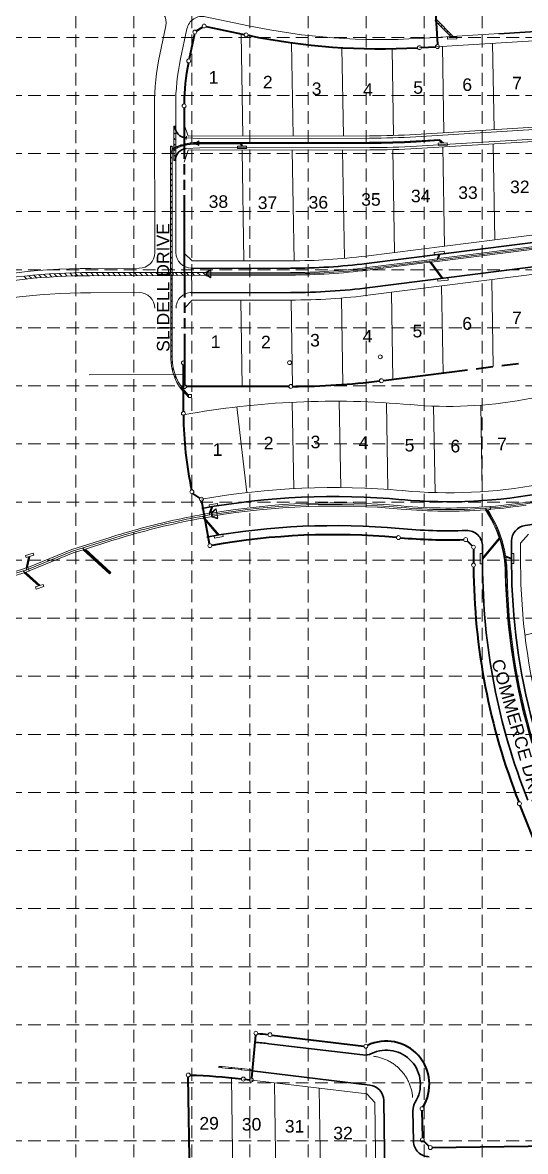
# Model space of a CAD drawing. Header units: inches. Extents: x 4200 to 7167, y -457 to 4285.
# Drawn here: x 5246 to 5886, y 1679 to 3116 of the extents above; entities that cross this region are included whole.
import ezdxf
from ezdxf.enums import TextEntityAlignment as Align

# ---------------------------------------------------------------- set-up
doc = ezdxf.new("R2010")
doc.units = ezdxf.units.IN
doc.header["$MEASUREMENT"] = 0
for name, pattern in [('DASHED', [0.75, 0.5, -0.25]), ('DGN Style 3', [109.874145, 78.481532, -31.392613]), ('HIDDEN', [0.375, 0.25, -0.125])]:
    doc.linetypes.add(name, pattern=pattern)
for name, color, linetype, lineweight in [('0208al - Level 11', 7, 'Continuous', 0), ('0208al - Level 14', 7, 'Continuous', 0), ('0208al - Level 21', 7, 'Continuous', 0), ('0208al - Level 3', 7, 'Continuous', 0), ('0208al - Level 35', 7, 'Continuous', 0), ('0220al_grade - Level 35', 7, 'Continuous', 0), ('0339al - Level 11', 7, 'Continuous', 0), ('0339al - Level 14', 7, 'Continuous', 0), ('0339al - Level 21', 7, 'Continuous', 0), ('0339al - Level 22', 7, 'Continuous', 0), ('0339al - Level 3', 7, 'Continuous', 0), ('Level 1', 7, 'Continuous', 0), ('Level 47', 7, 'Continuous', 0), ('STORM', 5, 'Continuous', 0)]:
    doc.layers.add(name, color=color, linetype=linetype, lineweight=lineweight)
doc.layers.add('GRID', color=254, linetype='DASHED')
doc.styles.get("Standard").update_dxf_attribs({"font": 'ARIAL.TTF'})

# ---------------------------------------------------------------- blocks, each defined once
blk = doc.blocks.new('HDWAL_1')
at = {"layer": '0208al - Level 35', "color": 4, "linetype": 'Continuous', "lineweight": 0}
for p, q in [((-1.3, 5.7), (-1.1, 6.5)), ((-1.3, 5.7), (1.4, -6.1)), ((-1.3, 5.7), (5.8, 3.6)), ((-1.1, 6.5), (5.6, 4.5)), ((6.6, 4.7), (5.6, 4.5)), ((5.6, 4.5), (7.1, -1.9)), ((6.6, 4.7), (8.1, -1.7)), ((1.4, -6.1), (6.9, -1)), ((1.4, -6.1), (2, -6.7)), ((2, -6.7), (7.1, -1.9)), ((8.1, -1.7), (7.1, -1.9))]:
    blk.add_line(p, q, dxfattribs=at)
blk = doc.blocks.new('HDWAL_2')
at = {"layer": '0220al_grade - Level 35', "color": 230, "linetype": 'Continuous', "lineweight": 0}
for p, q in [((-1.3, 5.7), (-1.1, 6.5)), ((-1.3, 5.7), (1.4, -6.1)), ((-1.3, 5.7), (5.8, 3.6)), ((-1.1, 6.5), (5.6, 4.5)), ((6.6, 4.7), (5.6, 4.5)), ((5.6, 4.5), (7.1, -1.9)), ((6.6, 4.7), (8.1, -1.7)), ((1.4, -6.1), (6.9, -1)), ((1.4, -6.1), (2, -6.7)), ((2, -6.7), (7.1, -1.9)), ((8.1, -1.7), (7.1, -1.9))]:
    blk.add_line(p, q, dxfattribs=at)

msp = doc.modelspace()

# ---------------------------------------------------------------- linework, layer by layer
at = {"layer": '0208al - Level 14', "color": 7, "linetype": 'Continuous', "lineweight": 30}
for p, q in [((5831.7, 2449.4), (5831.7, 2425.5)), ((5868.7, 2456.1), (5868.7, 2425.6)), ((5559.5, 1815.7), (5679.1, 1801.4)), ((5538.1, 1781), (5688.2, 1763)), ((5705.8, 1743.4), (5708.9, 1525.1)), ((5743, 1730.3), (5743.6, 1691.6))]:
    msp.add_line(p, q, dxfattribs=at)
at = {"layer": '0208al - Level 14', "color": 7, "linetype": 'Continuous', "lineweight": 13}
for p, q in [((5495.6, 1785.4), (5495.8, 1786.9)), ((5498.1, 1785.1), (5499.8, 1786.5)), ((5510.9, 1784), (5512.5, 1785.3)), ((5523.6, 1782.7), (5525.2, 1784)), ((5528.5, 1783.6), (5538.2, 1782.5)), ((5528.3, 1782.1), (5538.1, 1781)), ((5536.1, 1781.2), (5537.7, 1782.5))]:
    msp.add_line(p, q, dxfattribs=at)
at = {"layer": '0208al - Level 14', "color": 7, "linetype": 'Continuous', "lineweight": 30}
for centre, radius, start, end in [((5788.3, 3157.5), 651.5, 264.7723, 280.9107), ((5642.5, 1564.1), 948.5, 84.7723, 100.2404), ((5642.5, 1564.1), 911.5, 84.7723, 100.2404), ((5888.7, 2456.1), 20, 98.1425, 180.1479), ((5788.3, 3157.5), 688.5, 278.1425, 282.1517), ((5788.3, 3157.5), 688.5, 264.7723, 271.8899), ((6650.2, 2427.6), 818.5, 180.1479, 201.6383), ((6650.2, 2427.6), 781.5, 180.1479, 195.1917), ((5709, 1764), 43.5, 328.2013, 115.7649), ((5763, 1730.6), 20, 148.2013, 180.7942), ((5763.6, 1691.8), 20, 180.7942, 270.7942)]:
    msp.add_arc(centre, radius, start, end, dxfattribs=at)
at = {"layer": '0208al - Level 14', "color": 7, "linetype": 'Continuous', "lineweight": 30, "extrusion": (0, 0, -1)}
for centre, radius, start, end in [((-5811.7, 2449.4), 20, 88.1101, 179.8521), ((-5462.2, 1003), 818.5, 95.5675, 96.828), ((-5681.4, 1821.2), 20, 244.2351, 276.828), ((-5685.8, 1743.1), 20, 96.828, 179.2058)]:
    msp.add_arc(centre, radius, start, end, dxfattribs=at)
at = {"layer": '0208al - Level 14', "color": 7, "linetype": 'DGN Style 3', "lineweight": 13, "extrusion": (0, 0, -1)}
msp.add_arc((-5685.8, 1743.1), 57, 96.828, 179.2058, dxfattribs=at)
at = {"layer": '0208al - Level 14', "color": 7, "linetype": 'Continuous', "lineweight": 13, "extrusion": (0, 0, -1)}
for radius in [781.5, 783]:
    msp.add_arc((-5435.4, 1006.2), radius, 94.4213, 96.828, dxfattribs=at)
at = {"layer": '0208al - Level 21', "color": 7, "linetype": 'Continuous', "lineweight": 40}
for p, q in [((5450.6, 2621), (5450.5, 2680.5)), ((5471.6, 2510.5), (5462.6, 2516.5)), ((5483.8, 2452.6), (5474.1, 2506.7)), ((5812, 2456.1), (5818.4, 2449.9)), ((5820.2, 2445.7), (5820.2, 2427.9)), ((5945.9, 1952.3), (5879.7, 2119.2)), ((5542.5, 1826.6), (5537.2, 1772)), ((5563.4, 1826.8), (5680.5, 1812.8)), ((5458.8, 1625.4), (5456.7, 1773.4)), ((5529.4, 1770.4), (5534.5, 1769.8)), ((5754.5, 1730.5), (5755, 1695.7)), ((5756.8, 1691.5), (5763.4, 1685.1)), ((5767.7, 1683.4), (5988.3, 1686.5))]:
    msp.add_line(p, q, dxfattribs=at)
at = {"layer": '0208al - Level 21', "color": 7, "linetype": 'Continuous', "lineweight": 0}
msp.add_line((5450.5, 2668), (5330.4, 2667.8), dxfattribs=at)
for centre in [(5701.3, 2690.6), (5450.5, 2683), (5585.8, 2683.2), (5450.6, 2618.5), (5461.3, 2518.7), (5473.6, 2509.2), (5724.5, 2460.4), (5810.2, 2457.8), (5484.2, 2450.1), (5820.2, 2448.2), (5820.2, 2425.4), (5878.7, 2121.5), (5542.8, 1829.1), (5560.9, 1827.1), (5683, 1812.5), (5456.7, 1775.9), (5526.9, 1770.7), (5536.9, 1769.5), (5754.5, 1733), (5755, 1693.2), (5765.2, 1683.4)]:
    msp.add_circle(centre, 2.5, dxfattribs=at)
at = {"layer": '0208al - Level 21', "color": 7, "linetype": 'Continuous', "lineweight": 40}
for centre, radius, start, end in [((5925.6, 2619.3), 475, 180.3964, 191.9211), ((5642.5, 1564.1), 900, 84.9315, 99.9741), ((5788.3, 3157.5), 700, 264.977, 271.5836), ((6650.2, 2427.6), 830, 180.3205, 201.4657), ((5709, 1764), 55, 328.3019, 115.6643)]:
    msp.add_arc(centre, radius, start, end, dxfattribs=at)
at = {"layer": '0208al - Level 21', "color": 7, "linetype": 'Continuous', "lineweight": 40, "extrusion": (0, 0, -1)}
for centre, radius, start, end in [((-5462.2, 1003), 830, 95.74, 96.6554), ((-5435.4, 1006.2), 770, 91.7707, 96.642)]:
    msp.add_arc(centre, radius, start, end, dxfattribs=at)
at = {"layer": '0208al - Level 3', "color": 7, "linetype": 'Continuous', "lineweight": 0}
for p, q in [((5591.1, 2522.8), (5589.3, 2632.8)), ((5651.1, 2524.1), (5649.2, 2634.1)), ((5711.1, 2521.7), (5709.3, 2632.1)), ((5531.2, 2517.7), (5518.4, 2626.9)), ((5771.2, 2517.7), (5769.4, 2627.8)), ((5831.2, 2518.9), (5829.4, 2629.1)), ((5880.2, 2453.4), (5890.1, 2464.9)), ((5880.2, 2453.4), (5880.2, 2425.6)), ((5946.1, 2351.2), (5885.7, 2336.1)), ((5513.5, 1645.4), (5511.7, 1772.4)), ((5526.9, 1770.7), (5684.3, 1751.9)), ((5568.5, 1646.9), (5566.8, 1766)), ((5625, 1653.9), (5623.5, 1759.2)), ((5684.3, 1751.9), (5694.4, 1740.7)), ((5694.4, 1740.7), (5697.3, 1526.4))]:
    msp.add_line(p, q, dxfattribs=at)
at = {"layer": '0208al - Level 3', "color": 7, "linetype": 'Continuous', "lineweight": 0, "extrusion": (0, 0, -1)}
msp.add_arc((-6060.9, 1682.5), 970, 79.5286, 89.2058, dxfattribs=at)
at = {"layer": '0208al - Level 3', "color": 7, "linetype": 'Continuous', "lineweight": 0}
for centre, radius, start, end in [((5642.5, 1564.1), 1070, 84.7723, 100.335), ((5788.3, 3157.5), 530, 264.7723, 280.4714), ((5642.5, 1564.1), 960, 84.7723, 100.1333), ((5788.3, 3157.5), 640, 264.7723, 280.4714), ((6650.2, 2427.6), 770, 180.1479, 195.1078)]:
    msp.add_arc(centre, radius, start, end, dxfattribs=at)
at = {"layer": '0339al - Level 14', "color": 7, "linetype": 'Continuous', "lineweight": 30}
for p, q in [((5852.4, 3102.1), (6043.6, 3113.7)), ((5684, 2809.6), (5979.3, 2846.8)), ((5687.9, 2778.8), (5983.2, 2816.1)), ((5587.1, 2803.4), (5460.2, 2803.2)), ((5587.1, 2772.4), (5460.3, 2772.2))]:
    msp.add_line(p, q, dxfattribs=at)
at = {"layer": '0339al - Level 14', "color": 7, "linetype": 'Continuous', "lineweight": 0}
for p, q in [((5438.5, 2940.8), (5438.4, 2984.5)), ((5438.4, 2984.5), (5439.9, 2984.5)), ((5439.9, 2981.6), (5438.4, 2983.1)), ((5439.9, 2974.6), (5438.4, 2976.1)), ((5439.9, 2967.5), (5438.4, 2969)), ((5440, 2960.4), (5438.5, 2961.9)), ((5440, 2953.4), (5438.5, 2954.8)), ((5440, 2946.3), (5438.5, 2947.8)), ((5438.5, 2940.8), (5440, 2940.8))]:
    msp.add_line(p, q, dxfattribs=at)
at = {"layer": '0339al - Level 14', "color": 7, "linetype": 'Continuous', "lineweight": 13}
for p, q in [((5746.7, 2970.9), (6051.2, 2989.5)), ((5747.4, 2958.9), (6051.9, 2977.5)), ((5471.4, 2968.7), (5454.2, 2969.5)), ((5687.9, 2969.1), (5471.4, 2968.7)), ((5471.5, 2956.7), (5454.2, 2955.8)), ((5687.9, 2957.1), (5471.5, 2956.7))]:
    msp.add_line(p, q, dxfattribs=at)
at = {"layer": '0339al - Level 14', "color": 7, "linetype": 'Continuous', "lineweight": 30, "extrusion": (0, 0, -1)}
msp.add_arc((-5454.9, 2984.5), 15, 272.7675, 359.9051, dxfattribs=at)
at = {"layer": '0339al - Level 14', "color": 7, "linetype": 'Continuous', "lineweight": 13, "extrusion": (0, 0, -1)}
for radius in [994, 1006]:
    msp.add_arc((-5686.2, 3963.1), radius, 266.5121, 269.9051, dxfattribs=at)
at = {"layer": '0339al - Level 14', "color": 7, "linetype": 'Continuous', "lineweight": 30}
for centre, radius, start, end in [((5455, 2940.8), 15, 92.9573, 180.0949), ((5585.8, 3587.9), 784.5, 270.0949, 277.1928), ((5585.8, 3587.9), 815.5, 270.0949, 277.1928)]:
    msp.add_arc(centre, radius, start, end, dxfattribs=at)
at = {"layer": '0339al - Level 21', "color": 7, "linetype": 'Continuous', "lineweight": 40}
for p, q in [((5763.4, 3262.9), (5774.1, 3088.3)), ((5467.2, 3105.7), (5474.9, 3110.6)), ((5479.4, 3111.5), (5528, 3101.2)), ((5464.6, 3101.9), (5457.8, 3070)), ((5753.8, 3084.5), (5771.7, 3085.6)), ((5451.4, 3007.7), (5451.5, 2942.7)), ((5451.5, 2935.9), (5451.5, 2922.9)), ((5451.5, 2916.1), (5451.5, 2903.2)), ((5451.6, 2896.4), (5451.7, 2831.4)), ((5451.7, 2831.4), (5451.8, 2766.4)), ((5451.8, 2759.7), (5451.8, 2746.7)), ((5451.8, 2739.9), (5451.8, 2726.9)), ((5451.9, 2720.1), (5452, 2655.2)), ((5823.5, 2675.5), (5844.9, 2678.2)), ((5856.1, 2679.6), (5877.5, 2682.3)), ((5705.3, 2660.6), (5812.4, 2674.1)), ((5584.8, 2652.9), (5454.5, 2652.7))]:
    msp.add_line(p, q, dxfattribs=at)
at = {"layer": '0339al - Level 21', "color": 7, "linetype": 'Continuous', "lineweight": 0}
for centre in [(5465.1, 3104.3), (5477, 3112), (5530.4, 3100.7), (5751.3, 3084.4), (5774.2, 3085.8), (5457.3, 3067.5), (5451.4, 3010.2), (5702.8, 2660.2), (5452, 2652.7), (5587.3, 2652.9)]:
    msp.add_circle(centre, 2.5, dxfattribs=at)
at = {"layer": '0339al - Level 21', "color": 7, "linetype": 'Continuous', "lineweight": 40}
for centre, radius, start, end in [((5701.1, 3907.9), 825, 258.2329, 273.3143), ((5726.4, 3010.6), 275, 168.5802, 179.574), ((5585.8, 3587.9), 935, 270.2481, 277.0396)]:
    msp.add_arc(centre, radius, start, end, dxfattribs=at)
at = {"layer": '0339al - Level 22', "color": 7, "linetype": 'Continuous', "lineweight": 0}
for p, q in [((5478.7, 3123.9), (5533.6, 3112.3)), ((5428.2, 3112.1), (5420.5, 3075.8)), ((5455, 3108.5), (5446.9, 3070.2)), ((5751.4, 3096.2), (5853.2, 3102.4)), ((5414, 2823.4), (5413.7, 3010.4)), ((5441, 2823.5), (5440.7, 3010.5)), ((5394, 2803.4), (5332.5, 2803.3)), ((5461.1, 2772.5), (5461, 2803.5)), ((5394.1, 2772.4), (5332.5, 2772.3))]:
    msp.add_line(p, q, dxfattribs=at)
for centre, radius, start, end in [((5408.6, 3116.2), 20, 348.0593, 78.0593), ((5474.6, 3104.3), 20, 78.0593, 168.0593), ((5701.9, 3908.2), 813.5, 258.0593, 273.4879), ((5727.2, 3010.9), 313.5, 168.0593, 180.0949), ((5727.2, 3010.9), 286.5, 168.0593, 180.0949), ((5333.8, 1987.8), 815.5, 90.0949, 105.3168), ((5333.8, 1987.8), 784.5, 90.0949, 105.3168), ((5394.1, 2752.4), 20, 0.0949, 90.0949), ((5461.1, 2752.5), 20, 90.0949, 180.0949)]:
    msp.add_arc(centre, radius, start, end, dxfattribs=at)
at = {"layer": '0339al - Level 22', "color": 7, "linetype": 'Continuous', "lineweight": 0, "extrusion": (0, 0, -1)}
for centre, start, end in [((-5394, 2823.4), 179.9051, 269.9051), ((-5461, 2823.5), 269.9051, 359.9051)]:
    msp.add_arc(centre, 20, start, end, dxfattribs=at)
at = {"layer": '0339al - Level 3', "color": 7, "linetype": 'Continuous', "lineweight": 0}
for p, q in [((5526.4, 2971.8), (5524.2, 3102)), ((5751.3, 3084.4), (6044.3, 3102.2)), ((5590.4, 2971.9), (5588.4, 3090.6)), ((5654.4, 2972), (5652.5, 3084.3)), ((5718.4, 2972.6), (5716.5, 3083)), ((5782.4, 2976.1), (5780.5, 3086.2)), ((5846.3, 2980), (5844.4, 3090.1)), ((5746.5, 2973.9), (6051, 2992.5)), ((5456.4, 2971.7), (5451.4, 2986.7)), ((5687.9, 2972.1), (5456.4, 2971.7)), ((5747.6, 2955.9), (6052.1, 2974.5)), ((5451.5, 2938.7), (5456.5, 2953.7)), ((5687.9, 2954.1), (5456.5, 2953.7)), ((5527.7, 2812.8), (5525.3, 2953.8)), ((5591.7, 2812.9), (5589.3, 2953.9)), ((5655.7, 2816.1), (5653.4, 2954)), ((5719.6, 2823.6), (5717.4, 2954.5)), ((5783.4, 2831.7), (5781.3, 2958)), ((5847.3, 2839.7), (5845.2, 2961.9)), ((5682.8, 2819), (5978.1, 2856.3)), ((5451.7, 2822.7), (5461.7, 2812.7)), ((5587.1, 2812.9), (5461.7, 2812.7)), ((5689.1, 2769.4), (5984.4, 2806.7)), ((5781.4, 2670.2), (5779.5, 2780.8)), ((5845.3, 2678.2), (5843.4, 2788.9)), ((5451.8, 2752.7), (5461.8, 2762.7)), ((5587.1, 2762.9), (5461.8, 2762.7)), ((5525.6, 2652.8), (5523.8, 2762.8)), ((5589.6, 2652.9), (5587.8, 2762.9)), ((5653.6, 2655.4), (5651.8, 2765.5)), ((5717.5, 2662.1), (5715.6, 2772.7))]:
    msp.add_line(p, q, dxfattribs=at)
at = {"layer": '0339al - Level 3', "color": 7, "linetype": 'Continuous', "lineweight": 0, "extrusion": (0, 0, -1)}
for radius in [991, 1009]:
    msp.add_arc((-5686.2, 3963.1), radius, 266.5121, 269.9051, dxfattribs=at)
at = {"layer": '0339al - Level 3', "color": 7, "linetype": 'Continuous', "lineweight": 0}
for radius in [775, 825]:
    msp.add_arc((5585.8, 3587.9), radius, 270.0949, 277.1928, dxfattribs=at)
at = {"layer": 'GRID', "color": 252, "linetype": 'HIDDEN', "lineweight": 0, "ltscale": 65}
for p, q in [((5313.4, -83.9), (5313.4, 4207.3)), ((5387.4, -83.9), (5387.4, 4207.3)), ((5461.3, -83.9), (5461.3, 4207.3)), ((5535.3, -84), (5535.3, 4207.3)), ((5609.3, -84), (5609.3, 4207.3)), ((5683.3, -84), (5683.3, 4207.3)), ((5757.3, -84), (5757.3, 4207.3)), ((5831.3, -84), (5831.3, 4207.3)), ((4277.6, 3097.5), (7089, 3097.5)), ((4277.6, 3023.5), (7089, 3023.5)), ((4277.6, 2949.6), (7089, 2949.6)), ((4277.6, 2875.6), (7089, 2875.6)), ((4277.6, 2801.6), (7089, 2801.6)), ((4277.6, 2727.6), (7089, 2727.6)), ((4277.6, 2653.6), (7089, 2653.6)), ((4277.6, 2579.6), (7089, 2579.6)), ((4277.6, 2505.7), (7089, 2505.7)), ((4277.6, 2431.7), (7089, 2431.7)), ((4277.6, 2357.7), (7089, 2357.7)), ((4277.6, 2283.7), (7089, 2283.7)), ((4277.6, 2209.7), (7089, 2209.7)), ((4277.6, 2135.7), (7089, 2135.7)), ((4277.6, 2061.7), (7089, 2061.7)), ((4277.6, 1987.8), (7089, 1987.8)), ((4277.6, 1913.8), (7089, 1913.8)), ((4277.6, 1839.8), (7089, 1839.8)), ((4277.6, 1765.8), (7089, 1765.8)), ((4277.6, 1691.8), (7089, 1691.8))]:
    msp.add_line(p, q, dxfattribs=at)
at = {"layer": 'STORM', "color": 170, "linetype": 'Continuous', "lineweight": 0}
for p, q in [((5772.5, 3120.6), (5794.3, 3098.5)), ((5771, 3119.2), (5791.6, 3098.4)), ((5776.7, 3116.3), (5775.4, 3114.8)), ((5780.2, 3112.7), (5778.9, 3111.2)), ((5783.8, 3109.2), (5782.4, 3107.7)), ((5787.3, 3105.6), (5786, 3104.1)), ((5790.8, 3102), (5789.5, 3100.5)), ((5454.3, 2971.5), (5454.1, 2967.5)), ((5460.5, 2961.3), (5458.7, 2963)), ((5467, 2961.8), (5465.2, 2963.6)), ((5467.4, 2963.7), (5467.5, 2961.7)), ((5523, 2962.8), (5525.3, 2958.8)), ((5526, 2961.8), (5526, 2963.8)), ((5526, 2963.5), (5687.9, 2963.8)), ((5526, 2962), (5687.9, 2962.3)), ((5687.9, 2963.8), (5687.9, 2963.8)), ((5687.9, 2963.8), (5687.9, 2963.8)), ((5687.9, 2963.8), (5687.9, 2963.8)), ((5687.9, 2962.3), (5687.9, 2962.3)), ((5687.9, 2962.3), (5687.9, 2962.3)), ((5687.9, 2962.3), (5687.9, 2962.3)), ((5747, 2965.7), (5746.9, 2964.2)), ((5746.9, 2964.2), (5747, 2965.7)), ((5746.9, 2964.2), (5746.9, 2964.2)), ((5747, 2965.7), (5777, 2967.5)), ((5747.1, 2964.2), (5776.5, 2966)), ((5747.1, 2964.2), (5747.2, 2965.6)), ((5747.2, 2965.6), (5747.1, 2964.2)), ((5747.2, 2965.6), (5747.2, 2965.6)), ((5776.5, 2966), (5779.9, 2962.9)), ((5777, 2967.5), (5782.1, 2963)), ((5434, 2953.9), (5434, 2958.9)), ((5434, 2958.9), (5436, 2958.9)), ((5434.2, 2796.1), (5434, 2953.9)), ((5436, 2950.4), (5434, 2952.4)), ((5436, 2957.5), (5434.5, 2958.9)), ((5436, 2955.6), (5436, 2958.9)), ((5436.2, 2796.1), (5436, 2953.4)), ((5438.7, 2954.8), (5437.2, 2956.3)), ((5443.5, 2957), (5442, 2958.5)), ((5448.8, 2958.8), (5447.1, 2960.4)), ((5454.4, 2960.3), (5452.7, 2962)), ((5522.7, 2961.8), (5524.5, 2958.8)), ((5524.5, 2961.8), (5526.2, 2958.8)), ((5436, 2943.3), (5434, 2945.3)), ((5436, 2936.2), (5434, 2938.2)), ((5436, 2929.2), (5434, 2931.2)), ((5436, 2922.1), (5434, 2924.1)), ((5436, 2915), (5434, 2917)), ((5436, 2908), (5434, 2910)), ((5436.1, 2900.9), (5434, 2902.9)), ((5436.1, 2893.8), (5434.1, 2895.8)), ((5436.1, 2886.8), (5434.1, 2888.7)), ((5436.1, 2879.7), (5434.1, 2881.7)), ((5436.1, 2872.6), (5434.1, 2874.6)), ((5436.1, 2865.5), (5434.1, 2867.5)), ((5436.1, 2858.5), (5434.1, 2860.5)), ((5436.1, 2851.4), (5434.1, 2853.4)), ((5436.1, 2844.3), (5434.1, 2846.3)), ((5436.2, 2837.3), (5434.2, 2839.3)), ((5773.8, 2813.8), (5980.2, 2839.9)), ((5774, 2812.2), (5980.4, 2838.3)), ((5775.4, 2815.7), (5980, 2841.5)), ((5436.2, 2830.2), (5434.2, 2832.2)), ((5436.2, 2823.1), (5434.2, 2825.1)), ((5773.7, 2815.5), (5776.1, 2821.2)), ((5773.8, 2813.8), (5777, 2821.3)), ((5775.4, 2815.7), (5777.8, 2821.4)), ((5436.2, 2816), (5434.2, 2818)), ((5436.2, 2809), (5434.2, 2811)), ((5436.2, 2801.9), (5434.2, 2803.9)), ((5684.7, 2804.2), (5763.9, 2814.2)), ((5684.9, 2802.6), (5764.1, 2812.6)), ((5685.1, 2801), (5764.4, 2811)), ((5763.9, 2814.2), (5773.7, 2815.5)), ((5764.1, 2812.6), (5773.8, 2813.8)), ((5764.1, 2812.6), (5780.8, 2790.5)), ((5764.4, 2811), (5780, 2790.4)), ((5766.1, 2811.2), (5774, 2812.2)), ((5766.1, 2811.2), (5781.7, 2790.6)), ((5250.9, 2789.7), (5247.4, 2793.4)), ((5257.2, 2790.4), (5253.7, 2794)), ((5263.6, 2790.9), (5260, 2794.7)), ((5269.9, 2791.5), (5266.4, 2795.2)), ((5276.4, 2792), (5272.8, 2795.7)), ((5282.9, 2792.4), (5279.3, 2796.2)), ((5289.4, 2792.8), (5285.8, 2796.5)), ((5296, 2793.1), (5292.3, 2796.9)), ((5302.6, 2793.4), (5298.9, 2797.2)), ((5309.2, 2793.6), (5305.6, 2797.5)), ((5316, 2793.7), (5312.3, 2797.7)), ((5322.8, 2793.9), (5319, 2797.8)), ((5329.6, 2794), (5325.8, 2797.9)), ((5331.7, 2798), (5435.2, 2798.1)), ((5331.7, 2798), (5331.7, 2798)), ((5331.7, 2794), (5435.2, 2794.1)), ((5331.7, 2794), (5331.7, 2794)), ((5336.4, 2794), (5332.7, 2798)), ((5343.3, 2794), (5339.5, 2798)), ((5350.2, 2794), (5346.4, 2798)), ((5357.1, 2794), (5353.3, 2798)), ((5364, 2794), (5360.2, 2798)), ((5370.8, 2794), (5367, 2798)), ((5377.7, 2794), (5373.9, 2798)), ((5384.6, 2794.1), (5380.8, 2798.1)), ((5391.5, 2794.1), (5387.7, 2798.1)), ((5398.3, 2794.1), (5394.6, 2798.1)), ((5405.2, 2794.1), (5401.4, 2798.1)), ((5412.1, 2794.1), (5408.3, 2798.1)), ((5419, 2794.1), (5415.2, 2798.1)), ((5425.9, 2794.1), (5422.1, 2798.1)), ((5432.7, 2794.1), (5428.9, 2798.1)), ((5434.4, 2796.1), (5434.5, 2689.1)), ((5436.1, 2789), (5434.4, 2790.7)), ((5435.2, 2798.1), (5435.2, 2798.1)), ((5435.2, 2797.9), (5480.2, 2798)), ((5436.1, 2796.1), (5436.3, 2689.1)), ((5443.4, 2794.4), (5439.9, 2797.9)), ((5450.5, 2794.4), (5447, 2797.9)), ((5457.6, 2794.4), (5454, 2797.9)), ((5464.6, 2794.4), (5461.1, 2797.9)), ((5471.7, 2794.5), (5468.2, 2797.9)), ((5478.8, 2794.5), (5475.3, 2798)), ((5480.2, 2798), (5480.2, 2794.5)), ((5480.2, 2797.8), (5587.1, 2798)), ((5480.2, 2796.2), (5587.1, 2796.4)), ((5480.2, 2794.6), (5587.1, 2794.8)), ((5436.1, 2781.9), (5434.4, 2783.6)), ((5436.1, 2774.8), (5434.4, 2776.6)), ((5436.1, 2767.7), (5434.4, 2769.5)), ((5436.2, 2760.7), (5434.4, 2762.4)), ((5436.2, 2753.6), (5434.4, 2755.3)), ((5436.2, 2746.5), (5434.4, 2748.3)), ((5436.2, 2739.5), (5434.4, 2741.2)), ((5436.2, 2732.4), (5434.5, 2734.1)), ((5436.2, 2725.3), (5434.5, 2727.1)), ((5436.2, 2718.2), (5434.5, 2720)), ((5436.2, 2711.2), (5434.5, 2712.9)), ((5436.3, 2704.1), (5434.5, 2705.8)), ((5436.3, 2697), (5434.5, 2698.8)), ((5436.3, 2690), (5434.5, 2691.7)), ((5436.7, 2682.5), (5434.7, 2684.5)), ((5438.1, 2674), (5435.9, 2676.3)), ((5441.8, 2663.3), (5438.6, 2666.4)), ((5457, 2641.1), (5446.2, 2651.9)), ((5453.9, 2642.5), (5457, 2639.4)), ((5455.1, 2643.8), (5457, 2641.9)), ((5495.2, 2463.6), (5474.9, 2487.5)), ((5487.2, 2499.8), (5483.2, 2489)), ((5486.4, 2499.7), (5483.3, 2491.3)), ((5488.1, 2500), (5485, 2491.6)), ((5485.7, 2492.6), (5486.8, 2492.8)), ((5486.8, 2486.4), (5485.7, 2492.6)), ((5491.9, 2497), (5486.8, 2492.8)), ((5487.8, 2486.6), (5486.8, 2492.8)), ((5492.4, 2496.4), (5486.9, 2491.9)), ((5486.9, 2491.9), (5487.6, 2487.5)), ((5494.3, 2485), (5487.6, 2487.5)), ((5492.4, 2496.4), (5491.9, 2497)), ((5494.3, 2485), (5492.4, 2496.4)), ((5727.9, 2496.7), (5727.9, 2496.7)), ((5728.2, 2500.7), (5728.2, 2500.7)), ((5841.7, 2496.1), (5841.3, 2500.1)), ((5494.3, 2463.5), (5475.7, 2485.4)), ((5496, 2463.8), (5477.4, 2485.7)), ((5486.8, 2486.4), (5487.8, 2486.6)), ((5494, 2484.3), (5487.8, 2486.6)), ((5494.3, 2485), (5494, 2484.3)), ((5357.4, 2460.6), (5360.8, 2461.7)), ((5854.1, 2460.2), (5831.7, 2433.4)), ((5852.9, 2459.9), (5831.7, 2434.6)), ((5322.3, 2447.1), (5357.3, 2415.1)), ((5322.8, 2445), (5356.4, 2414.2)), ((5325.6, 2445.8), (5358.2, 2456.2)), ((5325.6, 2445.8), (5358.1, 2416.1)), ((5358.2, 2456.2), (5362.4, 2457.5)), ((5853.5, 2458.3), (5831.8, 2432.3)), ((5853.9, 2457), (5856.3, 2457.8)), ((5250, 2421.7), (5253.1, 2435.8)), ((5250.2, 2419.1), (5254, 2436)), ((5251.7, 2422.2), (5254.8, 2436.3)), ((5859.9, 2436.8), (5868.7, 2433.5)), ((5861, 2437.2), (5868.7, 2434.3)), ((5861.3, 2435.5), (5868.7, 2432.7)), ((5246.5, 2417.9), (5267, 2399.2)), ((5247.8, 2415.7), (5266.1, 2399)), ((5249.5, 2416.2), (5267.8, 2399.5)), ((5253.9, 2417.6), (5252.3, 2422.4)), ((5358.1, 2416.1), (5356.4, 2414.2))]:
    msp.add_line(p, q, dxfattribs=at)
at = {"layer": 'STORM', "color": 170, "linetype": 'Continuous', "lineweight": 0, "flags": 128}
for points in [[(5799, 3098.8), (5799.1, 3095.8), (5787.2, 3095.1), (5787, 3098.1)], [(5775.4, 2959.6), (5787, 2960.3), (5786.8, 2963.3), (5775.2, 2962.6)], [(5519.6, 2955.8), (5531.1, 2955.8), (5531.1, 2958.8), (5519.6, 2958.8)], [(5770.5, 2820.5), (5783.4, 2822.1), (5783, 2825.1), (5770.1, 2823.5)], [(5774.8, 2786.8), (5787.7, 2788.4), (5787.3, 2791.4), (5774.4, 2789.7)], [(5457, 2638.7), (5461, 2638.7), (5461, 2642.7), (5457, 2642.7)], [(5483.3, 2502.2), (5483.8, 2499.3), (5494.6, 2501), (5494.1, 2504)], [(5489.7, 2462.8), (5490.2, 2459.8), (5501.1, 2461.6), (5500.6, 2464.5)], [(5249.4, 2437.7), (5250.3, 2434.9), (5259.8, 2437.9), (5258.9, 2440.7), (5258.9, 2440.7), (5249.4, 2437.7)], [(5828.7, 2427.1), (5831.7, 2427.1), (5831.7, 2440.1), (5828.7, 2440.1)], [(5868.7, 2427.2), (5871.7, 2427.2), (5871.7, 2440.2), (5868.7, 2440.2)], [(5263.1, 2394.9), (5272.6, 2397.9), (5271.7, 2400.7), (5262.2, 2397.7)]]:
    msp.add_lwpolyline(points, close=True, dxfattribs=at)
for points in [[(5435, 2953.9, -0.131652), (5467.4, 2962.7), (5467.4, 2962.7), (5523, 2962.8), (5687.9, 2963.1), (5687.9, 2963.1, 0.014806), (5747.1, 2964.9), (5747.1, 2964.9), (5776.8, 2966.7), (5781, 2963)], [(5487.3, 2489.7, -0.06445), (5728, 2498.7), (5728, 2498.7, 0.040684), (5835.5, 2497.7), (5835.5, 2497.7, 0.019487), (5886.7, 2503.3, 0.003961), (5897.1, 2505, 0.009709), (5922.3, 2509.7, -0.047575), (6073.3, 2526.2), (6270.7, 2529), (6270.7, 2529, 0.027411), (6318.1, 2532.2), (6318.1, 2532.2), (6440.7, 2547.4), (6440.7, 2547.4, -0.003439), (6462.6, 2550, -0.001596), (6472.8, 2551.1, -0.021621), (6611, 2559.4), (6611, 2559.4), (6691.8, 2560.8, 0.137109), (6769.2, 2583.8), (6822.6, 2617.4), (6837.3, 2626.6), (6849, 2634.1)], [(5169.1, 2393.4), (5246.5, 2417.9), (5250.2, 2419.1), (5253.1, 2420), (5309.2, 2443), (5359.3, 2458.9), (5359.3, 2458.9, -0.023321), (5443.8, 2481.4, -0.011781), (5487.3, 2489.7)], [(5835.5, 2497.7, -0.147544), (5861.8, 2415.1, 0.090738), (5917.3, 2136.7), (5917.3, 2136.8), (5945.8, 2065), (5985.7, 1964.5), (5985.7, 1964.5, 0.246218), (6031.4, 1925.2), (6031.4, 1925.2), (6054.1, 1919.9)], [(5854, 2457, -0.071697), (5860.7, 2415.1, 0.069782), (5894.6, 2198.4)], [(5861.3, 2435.5, -0.033896), (5863, 2415.1, 0.068745), (5895.8, 2202.2)]]:
    msp.add_lwpolyline(points, format="xyb", dxfattribs=at)
for points in [[(5467.4, 2963.7), (5523, 2963.8), (5526, 2963.8)], [(5467.5, 2961.7), (5523, 2961.8), (5526, 2961.8)], [(5435.2, 2794.4), (5435.2, 2794.4), (5480.2, 2794.5)], [(5252.4, 2422.2), (5308.4, 2445.1), (5308.5, 2445.2), (5357.4, 2460.6)], [(5253.8, 2417.9), (5253.8, 2417.9), (5254, 2417.9), (5310.1, 2440.9), (5309.9, 2440.9), (5322.8, 2445)], [(5169.1, 2390.8), (5247.3, 2415.5), (5251, 2416.7), (5253.9, 2417.6)], [(5169.2, 2396.1), (5245.7, 2420.3), (5249.5, 2421.5), (5252.3, 2422.4), (5252.3, 2422.4)], [(5252.4, 2422.2), (5252.4, 2422.2), (5252.4, 2422.2)]]:
    msp.add_lwpolyline(points, dxfattribs=at)
at = {"layer": 'STORM', "color": 170, "linetype": 'Continuous', "lineweight": 0}
msp.add_circle((5435.2, 2796.1), 2.5, dxfattribs=at)
for centre, radius, start, end in [((5467.6, 2897.7), 66, 90.0949, 118.6023), ((5686.2, 3963.1), 999.2, 270.0949, 273.4879), ((5686.2, 3963.1), 1000.8, 270.0949, 273.4879), ((5467.6, 2897.7), 64, 90.0949, 119.5793), ((5585.8, 3587.9), 789.9, 270.0949, 277.1928), ((5585.8, 3587.9), 791.5, 270.0949, 277.1928), ((5585.8, 3587.9), 793.1, 270.0949, 277.1928), ((5500.4, 2689.2), 65.9, 180.0949, 225.0949), ((5500.4, 2689.2), 64.1, 180.0949, 225.0949), ((5788.3, 3157.5), 659.7, 274.6109, 279.4756), ((5788.3, 3157.5), 663.5, 264.7723, 274.0663), ((5788.3, 3157.5), 659.5, 264.7723, 274.6109), ((5788.3, 3157.5), 663.5, 274.314, 274.6109), ((5788.3, 3157.5), 663.2, 274.6109, 278.574)]:
    msp.add_arc(centre, radius, start, end, dxfattribs=at)
at = {"layer": 'STORM', "color": 170, "linetype": 'Continuous', "lineweight": 0, "extrusion": (0, 0, -1)}
for centre, radius, start, end in [((-5333, 1987.5), 810.5, 78.1071, 89.9051), ((-5333, 1987.5), 806.5, 78.1071, 89.9051), ((-5642.5, 1564.1), 940.5, 80.4772, 95.2277), ((-5642.5, 1564.1), 936.5, 80.4772, 95.2277), ((-5642.5, 1564.1), 940.8, 77.7773, 80.4772), ((-5642.5, 1564.1), 936.2, 79.8429, 80.4772), ((-5711.9, 2412.8), 148.8, 146.1311, 161.5032), ((-5711.9, 2412.8), 151.2, 146.6691, 162.6917), ((-5642.5, 1564.1), 940.8, 72.5705, 77.7773), ((-5642.5, 1564.1), 936.2, 72.5881, 77.7773), ((-5642.5, 1564.1), 936.2, 77.7773, 79.7368), ((-5711.9, 2412.8), 148.8, 162.1841, 162.6917), ((-5711.9, 2412.8), 151.1, 162.6917, 170.6749)]:
    msp.add_arc(centre, radius, start, end, dxfattribs=at)

# ---------------------------------------------------------------- block references
at = {"layer": 'STORM', "color": 170, "linetype": 'Continuous', "lineweight": 0}
for name, p, xscale, yscale, zscale, rotation in [('HDWAL_1', (5470.2, 2962.6), 0.424174478050979, 0.4241744780506451, 0.4241744780508478, 166.955409118672), ('HDWAL_2', (5485.3, 2796.2), 0.7848302362658821, 0.7848302362658615, 0.7848302362660481, 166.9553322390108)]:
    msp.add_blockref(name, p, dxfattribs=dict(at, xscale=xscale, yscale=yscale, zscale=zscale, rotation=rotation))

# ---------------------------------------------------------------- texts
at = {"layer": '0208al - Level 11', "color": 7, "linetype": 'Continuous', "lineweight": 13}
for s, p in [('2', (5559.1, 2572.7)), ('3', (5618.8, 2574.2)), ('4', (5680.1, 2573.3)), ('1', (5494, 2564.5)), ('5', (5738.7, 2570.1)), ('6', (5797, 2568.9)), ('7', (5856.5, 2571.7)), ('29', (5483.3, 1706.4)), ('30', (5537.4, 1705.1)), ('31', (5592.2, 1702.6)), ('32', (5653.9, 1693.8))]:
    msp.add_text(s, height=16, dxfattribs=at).set_placement(p, align=Align.CENTER)
at = {"layer": '0339al - Level 11', "color": 7, "linetype": 'Continuous', "lineweight": 13}
for s, p in [('1', (5488.9, 3038.6)), ('2', (5558, 3032.5)), ('3', (5620.3, 3024.1)), ('4', (5685.7, 3022.8)), ('5', (5749.6, 3025.7)), ('6', (5812.1, 3029.3)), ('7', (5875.7, 3031.3)), ('33', (5813.1, 2891.8)), ('32', (5879.2, 2899.1)), ('38', (5495.1, 2880.4)), ('37', (5557.7, 2878.9)), ('36', (5622.4, 2879.4)), ('35', (5689.5, 2883.1)), ('34', (5752.9, 2887.5)), ('7', (5875.4, 2732.3)), ('6', (5812.1, 2725.1)), ('1', (5491.6, 2701.9)), ('2', (5555.6, 2701.5)), ('3', (5618.2, 2703.8)), ('4', (5685.2, 2708.9)), ('5', (5748.7, 2715.4))]:
    msp.add_text(s, height=16, dxfattribs=at).set_placement(p, align=Align.CENTER)
at = {"layer": 'Level 1', "color": 7, "linetype": 'Continuous', "lineweight": 30}
msp.add_text('COMMERCE DRIVE', height=16, rotation=286.1249, dxfattribs=at).set_placement((5842.8, 2302.8))
at = {"layer": 'Level 47', "color": 7, "linetype": 'Continuous', "lineweight": 30}
msp.add_text('SLIDELL DRIVE', height=16, rotation=90.0949, dxfattribs=at).set_placement((5416.7, 2778.9), align=Align.TOP_CENTER)

doc.saveas('drawing.dxf')
